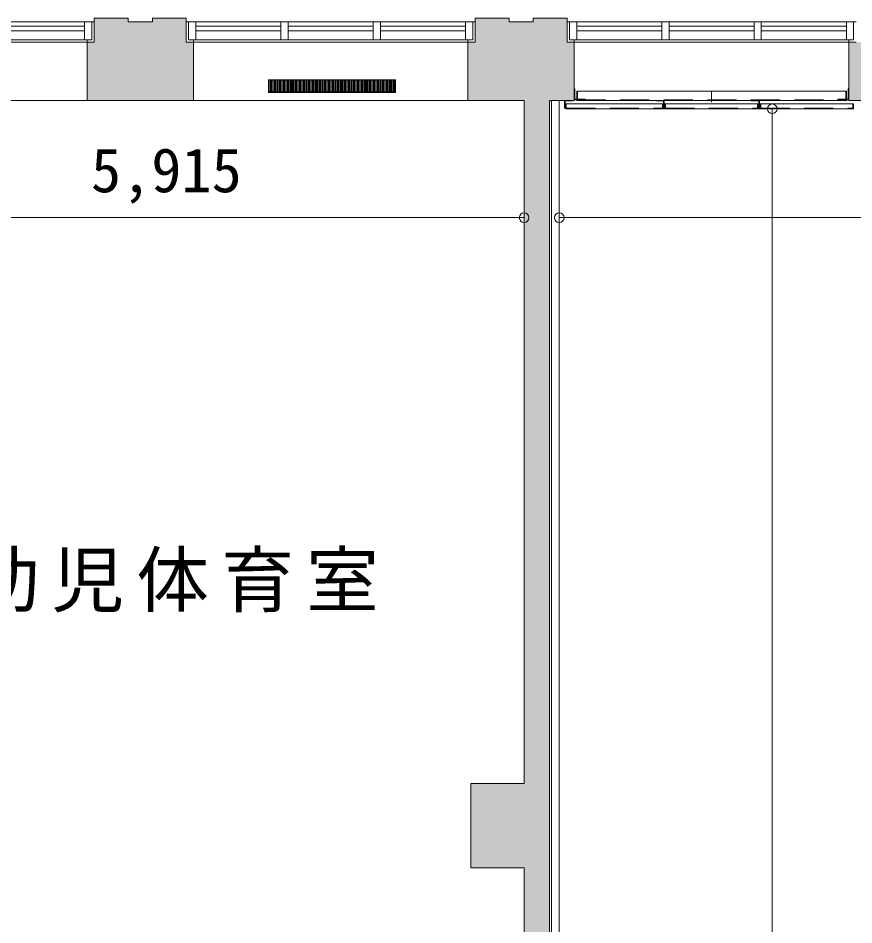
# Model space of a CAD drawing. Units: millimetres at full size, sheet at 1:200; details may follow other scales. Extents: x -41541 to 42058, y -39868 to 8614.
# Drawn here: x -2726 to 4186, y 1113 to 8614 of the extents above; entities that cross this region are included whole.
import ezdxf
from ezdxf.enums import TextEntityAlignment as Align

# ---------------------------------------------------------------- set-up
doc = ezdxf.new("R2010")
doc.units = ezdxf.units.MM
doc.header["$LTSCALE"] = 200
doc.header["$PDMODE"] = 32
doc.header["$PDSIZE"] = 80
doc.linetypes.add('DASHED1', pattern=[1.8, 1.2, -0.6])
for name, color, linetype, lineweight in [('0-1_躯体', 7, 'Continuous', 9), ('0-2_建具', 7, 'Continuous', 9), ('0-3_仕上', 7, 'Continuous', 9), ('0-6_寸法', 4, 'Continuous', 5)]:
    doc.layers.add(name, color=color, linetype=linetype, lineweight=lineweight)
doc.layers.add('0-4_室名', color=7, linetype='Continuous')
doc.styles.add('ＭＳ ゴシック', font='')
doc.styles.add('ＭＳ Ｐゴシック', font='')
doc.styles.get('ＭＳ ゴシック').set_extended_font_data('MS Gothic')
doc.styles.get('ＭＳ Ｐゴシック').set_extended_font_data('MS PGothic')

msp = doc.modelspace()

# ---------------------------------------------------------------- linework, layer by layer
at = {"layer": '0-1_躯体'}
for p, q in [((-2096.1, 8613.8), (-1816.1, 8613.8)), ((-2096.1, 8613.8), (-2096.1, 8413.8)), ((-1616.1, 8613.8), (-1336.1, 8613.8)), ((-1616.1, 8613.8), (-1616.1, 8583.8)), ((-1336.1, 8413.8), (-1336.1, 8613.8)), ((1053.9, 8613.8), (1333.9, 8613.8)), ((1053.9, 8613.8), (1053.9, 8413.8)), ((1533.9, 8613.8), (1813.9, 8613.8)), ((1533.9, 8613.8), (1533.9, 8583.8)), ((1813.9, 8613.8), (1813.9, 8413.8)), ((-2096.1, 8413.8), (-4486.1, 8413.8)), ((-2156.1, 7933.8), (-2156.1, 8413.8)), ((-1276.1, 7933.8), (-1276.1, 8413.8)), ((4143.9, 8413.8), (1814, 8413.8)), ((1873.9, 7933.8), (1873.9, 8413.8)), ((4143.9, 7933.8), (4143.9, 8413.8)), ((4143.9, 8413.8), (4203.9, 8413.8)), ((-4426.1, 7933.8), (993.9, 7933.8)), ((-1276.1, 7933.8), (-2156.1, 7933.8)), ((1458.9, 7933.8), (993.9, 7933.8)), ((1458.9, 2283.8), (1458.9, 7933.8)), ((1668.9, -1906.2), (1668.9, 7933.8)), ((1873.9, 7933.8), (1668.9, 7933.8)), ((1683.9, -1906.2), (1683.9, 7933.8)), ((1748.9, -1906.2), (1748.9, 7933.8)), ((5023.9, 7933.8), (4143.9, 7933.8)), ((1018.9, 2283.8), (1018.9, 1583.8)), ((1018.9, 2283.8), (1458.9, 2283.8)), ((1018.9, 1583.8), (1458.9, 1583.8)), ((1458.9, 163.8), (1458.9, 1583.8))]:
    msp.add_line(p, q, dxfattribs=at)
for points in [[(-1816.1, 8613.8), (-1816.1, 8583.8), (-1616.1, 8583.8)], [(1333.9, 8613.8), (1333.9, 8583.8), (1533.9, 8583.8)], [(993.9, 7933.8), (993.9, 8413.8), (1053.9, 8413.8)]]:
    msp.add_lwpolyline(points, dxfattribs=at)
at = {"layer": '0-1_躯体', "color": 9}
for points in [[(-1816.1, 8613.8), (-2096.1, 8613.8), (-1816.1, 8413.8), (-2096.1, 8413.8)], [(-1816.1, 8583.8), (-1816.1, 8413.8), (-1616.1, 8583.8), (-1616.1, 8413.8)], [(-1616.1, 8613.8), (-1616.1, 8413.8), (-1336.1, 8613.8), (-1336.1, 8413.8)], [(1053.9, 8613.8), (1053.9, 8583.8), (1333.9, 8613.8), (1333.9, 8583.8)], [(1053.9, 8393.8), (1813.9, 8393.8), (1053.9, 8583.8), (1813.9, 8583.8)], [(1533.9, 8613.8), (1533.9, 8583.8), (1814, 8613.8), (1814, 8583.8)], [(-1276.1, 8413.8), (-2156.1, 8413.8), (-1276.1, 7933.8), (-2156.1, 7933.8)], [(993.9, 8413.8), (993.9, 7933.8), (1873.9, 8413.8), (1873.9, 7933.8)], [(5023.9, 8413.8), (4143.9, 8413.8), (5023.9, 7933.8), (4143.9, 7933.8)], [(1458.9, 7933.8), (1458.9, -1906.2), (1668.9, 7933.8), (1668.9, -1906.2)], [(1018.9, 2283.8), (1018.9, 1583.8), (1458.9, 2283.8), (1458.9, 1583.8)]]:
    msp.add_solid(points, dxfattribs=at)
at = {"layer": '0-2_建具'}
for p, q in [((-4450.8, 8583.8), (-2096.2, 8583.8)), ((-2176.1, 8583.8), (-2176.1, 8433.8)), ((-2116.1, 8583.8), (-2116.1, 8433.8)), ((-2096.2, 8413.8), (-2096.2, 8583.8)), ((-1336.1, 8413.8), (-1336.1, 8583.8)), ((1018.6, 8583.8), (-1336.1, 8583.8)), ((-1316.1, 8583.8), (-1316.1, 8433.8)), ((-1256.1, 8583.8), (-1256.1, 8433.8)), ((-553.1, 8583.8), (-553.1, 8433.8)), ((-493.1, 8583.8), (-493.1, 8433.8)), ((210.2, 8583.8), (210.2, 8433.8)), ((270.2, 8583.8), (270.2, 8433.8)), ((973.9, 8583.8), (973.9, 8433.8)), ((1018.6, 8583.8), (1053.8, 8583.8)), ((1033.9, 8583.8), (1033.9, 8433.8)), ((1053.8, 8413.8), (1053.8, 8583.8)), ((1813.9, 8413.8), (1813.9, 8583.8)), ((4168.6, 8583.8), (1813.9, 8583.8)), ((1833.9, 8583.8), (1833.9, 8433.8)), ((1893.9, 8583.8), (1893.9, 8433.8)), ((2596.9, 8583.8), (2596.9, 8433.8)), ((2656.9, 8583.8), (2656.9, 8433.8)), ((3360.2, 8583.8), (3360.2, 8433.8)), ((3420.2, 8583.8), (3420.2, 8433.8)), ((4123.9, 8583.8), (4123.9, 8433.8)), ((4168.6, 8583.8), (4203.8, 8583.8)), ((4183.9, 8583.8), (4183.9, 8433.8)), ((-2176.1, 8546.3), (-2879.1, 8546.3)), ((-2176.1, 8508.8), (-2879.1, 8508.8)), ((-1256.1, 8546.3), (-553.1, 8546.3)), ((-1256.1, 8508.8), (-553.1, 8508.8)), ((210.2, 8546.3), (-493.1, 8546.3)), ((210.2, 8508.8), (-493.1, 8508.8)), ((973.9, 8546.3), (270.2, 8546.3)), ((973.9, 8508.8), (270.2, 8508.8)), ((1893.9, 8546.3), (2596.9, 8546.3)), ((1893.9, 8508.8), (2596.9, 8508.8)), ((3360.2, 8546.3), (2656.9, 8546.3)), ((3360.2, 8508.8), (2656.9, 8508.8)), ((4123.9, 8546.3), (3420.2, 8546.3)), ((4123.9, 8508.8), (3420.2, 8508.8)), ((-4486, 8413.8), (-2116.1, 8413.8)), ((-2116.1, 8433.8), (-4466.1, 8433.8)), ((-2156.2, 8433.8), (-2156.2, 8413.8)), ((-2096.2, 8413.8), (-2156.2, 8413.8)), ((-1336.1, 8413.8), (-1276.1, 8413.8)), ((-1316.1, 8433.8), (1033.9, 8433.8)), ((1053.8, 8413.8), (-1316.1, 8413.8)), ((-1276.1, 8433.8), (-1276.1, 8413.8)), ((993.9, 8413.8), (993.9, 8433.8)), ((1813.9, 8413.8), (1873.9, 8413.8)), ((1833.9, 8433.8), (4183.9, 8433.8)), ((4203.8, 8413.8), (1833.9, 8413.8)), ((1873.9, 8433.8), (1873.9, 8413.8)), ((4143.9, 8413.8), (4143.9, 8433.8)), ((1873.9, 8028.8), (1878.9, 8028.8)), ((1873.9, 7938.8), (1873.9, 8028.8)), ((1878.9, 7943.8), (1878.9, 8028.8)), ((4143.9, 8028.8), (4138.9, 8028.8)), ((4138.9, 7943.8), (4138.9, 8028.8)), ((4143.9, 7938.8), (4143.9, 8028.8)), ((1893.9, 8008.8), (4123.9, 8008.8)), ((1893.9, 7933.8), (1893.9, 8008.8)), ((3008.9, 7919.8), (3008.9, 8012.8)), ((4123.9, 7933.8), (4123.9, 8008.8)), ((1792.6, 7933.8), (1792.6, 7868.8)), ((1857.6, 7933.8), (1792.6, 7933.8)), ((1797.6, 7928.8), (1797.6, 7868.8)), ((1857.6, 7928.8), (1797.6, 7928.8)), ((1802.6, 7903.8), (2607.6, 7903.8)), ((1802.6, 7863.8), (1802.6, 7903.8)), ((1857.6, 7933.8), (1857.6, 7928.8)), ((1878.9, 7943.8), (1963.9, 7943.8)), ((1893.9, 7933.8), (4123.9, 7933.8)), ((2552.6, 7933.8), (2552.6, 7928.8)), ((2552.6, 7933.8), (2617.6, 7933.8)), ((2607.6, 7863.8), (2607.6, 7903.8)), ((2617.6, 7933.8), (2617.6, 7868.8)), ((2622.6, 7863.8), (2622.6, 7903.8)), ((2622.6, 7863.8), (2622.6, 7903.8)), ((2622.6, 7903.8), (3395.1, 7903.8)), ((3340.1, 7933.8), (3340.1, 7928.8)), ((3340.1, 7933.8), (3405.1, 7933.8)), ((3395.1, 7863.8), (3395.1, 7903.8)), ((3405.1, 7933.8), (3405.1, 7868.8)), ((3410.1, 7863.8), (3410.1, 7903.8)), ((3410.1, 7903.8), (4182.6, 7903.8)), ((4053.9, 7938.8), (4053.9, 7943.8)), ((4138.9, 7943.8), (4053.9, 7943.8)), ((4143.9, 7938.8), (4053.9, 7938.8)), ((4182.6, 7863.8), (4182.6, 7903.8)), ((1797.6, 7868.8), (1792.6, 7868.8)), ((1802.6, 7863.8), (4182.6, 7863.8)), ((2612.6, 7868.8), (2617.6, 7868.8)), ((3400.1, 7868.8), (3405.1, 7868.8))]:
    msp.add_line(p, q, dxfattribs=at)
at = {"layer": '0-2_建具', "linetype": 'DASHED1'}
for p, q in [((1898.9, 7943.8), (1898.9, 8008.8)), ((4118.9, 7944.1), (4118.9, 8008.8)), ((1807.6, 7868.8), (1807.6, 7903.8)), ((1893.9, 7938.8), (4123.9, 7938.8)), ((2602.6, 7868.8), (2602.6, 7903.8)), ((2627.6, 7868.8), (2627.6, 7903.8)), ((3390.1, 7868.8), (3390.1, 7903.8)), ((3415.1, 7868.8), (3415.1, 7903.8)), ((4177.6, 7868.8), (4177.6, 7903.8)), ((1807.6, 7868.8), (2602.6, 7868.8)), ((2627.6, 7868.8), (3390.1, 7868.8)), ((3415.1, 7868.8), (4177.6, 7868.8))]:
    msp.add_line(p, q, dxfattribs=at)
at = {"layer": '0-2_建具'}
for points in [[(1873.9, 7938.8), (1963.9, 7938.8), (1963.9, 7943.8)], [(2552.6, 7928.8), (2612.6, 7928.8), (2612.6, 7868.8)], [(3340.1, 7928.8), (3400.1, 7928.8), (3400.1, 7868.8)]]:
    msp.add_lwpolyline(points, dxfattribs=at)
at = {"layer": '0-3_仕上'}
for p, q in [((-656.1, 7998.8), (-656.1, 8103.8)), ((393.9, 8103.8), (-656.1, 8103.8)), ((-654.1, 8000.8), (-654.1, 8101.8)), ((391.9, 8101.8), (-654.1, 8101.8)), ((391.9, 8000.8), (391.9, 8101.8)), ((393.9, 7998.8), (393.9, 8103.8)), ((-652.1, 8002.8), (-652.1, 8099.8)), ((389.9, 8099.8), (-652.1, 8099.8)), ((-642.1, 8002.8), (-642.1, 8099.8)), ((-640.1, 8002.8), (-640.1, 8099.8)), ((-630.1, 8002.8), (-630.1, 8099.8)), ((-628.1, 8002.8), (-628.1, 8099.8)), ((-618.1, 8002.8), (-618.1, 8099.8)), ((-616.1, 8002.8), (-616.1, 8099.8)), ((-606.1, 8002.8), (-606.1, 8099.8)), ((-604.1, 8002.8), (-604.1, 8099.8)), ((-594.1, 8002.8), (-594.1, 8099.8)), ((-592.1, 8002.8), (-592.1, 8099.8)), ((-582.1, 8002.8), (-582.1, 8099.8)), ((-580.1, 8002.8), (-580.1, 8099.8)), ((-570.1, 8002.8), (-570.1, 8099.8)), ((-568.1, 8002.8), (-568.1, 8099.8)), ((-558.1, 8002.8), (-558.1, 8099.8)), ((-556.1, 8002.8), (-556.1, 8099.8)), ((-546.1, 8002.8), (-546.1, 8099.8)), ((-544.1, 8002.8), (-544.1, 8099.8)), ((-534.1, 8002.8), (-534.1, 8099.8)), ((-532.1, 8002.8), (-532.1, 8099.8)), ((-522.1, 8002.8), (-522.1, 8099.8)), ((-520.1, 8002.8), (-520.1, 8099.8)), ((-510.1, 8002.8), (-510.1, 8099.8)), ((-508.1, 8002.8), (-508.1, 8099.8)), ((-498.1, 8002.8), (-498.1, 8099.8)), ((-496.1, 8002.8), (-496.1, 8099.8)), ((-486.1, 8002.8), (-486.1, 8099.8)), ((-484.1, 8002.8), (-484.1, 8099.8)), ((-474.1, 8002.8), (-474.1, 8099.8)), ((-472.1, 8002.8), (-472.1, 8099.8)), ((-462.1, 8002.8), (-462.1, 8099.8)), ((-460.1, 8002.8), (-460.1, 8099.8)), ((-450.1, 8002.8), (-450.1, 8099.8)), ((-448.1, 8002.8), (-448.1, 8099.8)), ((-438.1, 8002.8), (-438.1, 8099.8)), ((-436.1, 8002.8), (-436.1, 8099.8)), ((-426.1, 8002.8), (-426.1, 8099.8)), ((-424.1, 8002.8), (-424.1, 8099.8)), ((-414.1, 8002.8), (-414.1, 8099.8)), ((-412.1, 8002.8), (-412.1, 8099.8)), ((-402.1, 8002.8), (-402.1, 8099.8)), ((-400.1, 8002.8), (-400.1, 8099.8)), ((-390.1, 8002.8), (-390.1, 8099.8)), ((-388.1, 8002.8), (-388.1, 8099.8)), ((-378.1, 8002.8), (-378.1, 8099.8)), ((-376.1, 8002.8), (-376.1, 8099.8)), ((-366.1, 8002.8), (-366.1, 8099.8)), ((-364.1, 8002.8), (-364.1, 8099.8)), ((-354.1, 8002.8), (-354.1, 8099.8)), ((-352.1, 8002.8), (-352.1, 8099.8)), ((-342.1, 8002.8), (-342.1, 8099.8)), ((-340.1, 8002.8), (-340.1, 8099.8)), ((-330.1, 8002.8), (-330.1, 8099.8)), ((-328.1, 8002.8), (-328.1, 8099.8)), ((-318.1, 8002.8), (-318.1, 8099.8)), ((-316.1, 8002.8), (-316.1, 8099.8)), ((-306.1, 8002.8), (-306.1, 8099.8)), ((-304.1, 8002.8), (-304.1, 8099.8)), ((-294.1, 8002.8), (-294.1, 8099.8)), ((-292.1, 8002.8), (-292.1, 8099.8)), ((-282.1, 8002.8), (-282.1, 8099.8)), ((-280.1, 8002.8), (-280.1, 8099.8)), ((-270.1, 8002.8), (-270.1, 8099.8)), ((-268.1, 8002.8), (-268.1, 8099.8)), ((-258.1, 8002.8), (-258.1, 8099.8)), ((-256.1, 8002.8), (-256.1, 8099.8)), ((-246.1, 8002.8), (-246.1, 8099.8)), ((-244.1, 8002.8), (-244.1, 8099.8)), ((-234.1, 8002.8), (-234.1, 8099.8)), ((-232.1, 8002.8), (-232.1, 8099.8)), ((-222.1, 8002.8), (-222.1, 8099.8)), ((-220.1, 8002.8), (-220.1, 8099.8)), ((-210.1, 8002.8), (-210.1, 8099.8)), ((-208.1, 8002.8), (-208.1, 8099.8)), ((-198.1, 8002.8), (-198.1, 8099.8)), ((-196.1, 8002.8), (-196.1, 8099.8)), ((-186.1, 8002.8), (-186.1, 8099.8)), ((-184.1, 8002.8), (-184.1, 8099.8)), ((-174.1, 8002.8), (-174.1, 8099.8)), ((-172.1, 8002.8), (-172.1, 8099.8)), ((-162.1, 8002.8), (-162.1, 8099.8)), ((-160.1, 8002.8), (-160.1, 8099.8)), ((-150.1, 8002.8), (-150.1, 8099.8)), ((-148.1, 8002.8), (-148.1, 8099.8)), ((-138.1, 8002.8), (-138.1, 8099.8)), ((-136.1, 8002.8), (-136.1, 8099.8)), ((-126.1, 8002.8), (-126.1, 8099.8)), ((-124.1, 8002.8), (-124.1, 8099.8)), ((-114.1, 8002.8), (-114.1, 8099.8)), ((-112.1, 8002.8), (-112.1, 8099.8)), ((-102.1, 8002.8), (-102.1, 8099.8)), ((-100.1, 8002.8), (-100.1, 8099.8)), ((-90.1, 8002.8), (-90.1, 8099.8)), ((-88.1, 8002.8), (-88.1, 8099.8)), ((-78.1, 8002.8), (-78.1, 8099.8)), ((-76.1, 8002.8), (-76.1, 8099.8)), ((-66.1, 8002.8), (-66.1, 8099.8)), ((-64.1, 8002.8), (-64.1, 8099.8)), ((-54.1, 8002.8), (-54.1, 8099.8)), ((-52.1, 8002.8), (-52.1, 8099.8)), ((-42.1, 8002.8), (-42.1, 8099.8)), ((-40.1, 8002.8), (-40.1, 8099.8)), ((-30.1, 8002.8), (-30.1, 8099.8)), ((-28.1, 8002.8), (-28.1, 8099.8)), ((-18.1, 8002.8), (-18.1, 8099.8)), ((-16.1, 8002.8), (-16.1, 8099.8)), ((-6.1, 8002.8), (-6.1, 8099.8)), ((-4.1, 8002.8), (-4.1, 8099.8)), ((5.9, 8002.8), (5.9, 8099.8)), ((7.9, 8002.8), (7.9, 8099.8)), ((17.9, 8002.8), (17.9, 8099.8)), ((19.9, 8002.8), (19.9, 8099.8)), ((29.9, 8002.8), (29.9, 8099.8)), ((31.9, 8002.8), (31.9, 8099.8)), ((41.9, 8002.8), (41.9, 8099.8)), ((43.9, 8002.8), (43.9, 8099.8)), ((53.9, 8002.8), (53.9, 8099.8)), ((55.9, 8002.8), (55.9, 8099.8)), ((65.9, 8002.8), (65.9, 8099.8)), ((67.9, 8002.8), (67.9, 8099.8)), ((77.9, 8002.8), (77.9, 8099.8)), ((79.9, 8002.8), (79.9, 8099.8)), ((89.9, 8002.8), (89.9, 8099.8)), ((91.9, 8002.8), (91.9, 8099.8)), ((101.9, 8002.8), (101.9, 8099.8)), ((103.9, 8002.8), (103.9, 8099.8)), ((113.9, 8002.8), (113.9, 8099.8)), ((115.9, 8002.8), (115.9, 8099.8)), ((125.9, 8002.8), (125.9, 8099.8)), ((127.9, 8002.8), (127.9, 8099.8)), ((137.9, 8002.8), (137.9, 8099.8)), ((139.9, 8002.8), (139.9, 8099.8)), ((149.9, 8002.8), (149.9, 8099.8)), ((151.9, 8002.8), (151.9, 8099.8)), ((161.9, 8002.8), (161.9, 8099.8)), ((163.9, 8002.8), (163.9, 8099.8)), ((173.9, 8002.8), (173.9, 8099.8)), ((175.9, 8002.8), (175.9, 8099.8)), ((185.9, 8002.8), (185.9, 8099.8)), ((187.9, 8002.8), (187.9, 8099.8)), ((197.9, 8002.8), (197.9, 8099.8)), ((199.9, 8002.8), (199.9, 8099.8)), ((209.9, 8002.8), (209.9, 8099.8)), ((211.9, 8002.8), (211.9, 8099.8)), ((221.9, 8002.8), (221.9, 8099.8)), ((223.9, 8002.8), (223.9, 8099.8)), ((233.9, 8002.8), (233.9, 8099.8)), ((235.9, 8002.8), (235.9, 8099.8)), ((245.9, 8002.8), (245.9, 8099.8)), ((247.9, 8002.8), (247.9, 8099.8)), ((257.9, 8002.8), (257.9, 8099.8)), ((259.9, 8002.8), (259.9, 8099.8)), ((269.9, 8002.8), (269.9, 8099.8)), ((271.9, 8002.8), (271.9, 8099.8)), ((281.9, 8002.8), (281.9, 8099.8)), ((283.9, 8002.8), (283.9, 8099.8)), ((293.9, 8002.8), (293.9, 8099.8)), ((295.9, 8002.8), (295.9, 8099.8)), ((305.9, 8002.8), (305.9, 8099.8)), ((307.9, 8002.8), (307.9, 8099.8)), ((317.9, 8002.8), (317.9, 8099.8)), ((319.9, 8002.8), (319.9, 8099.8)), ((329.9, 8002.8), (329.9, 8099.8)), ((331.9, 8002.8), (331.9, 8099.8)), ((341.9, 8002.8), (341.9, 8099.8)), ((343.9, 8002.8), (343.9, 8099.8)), ((353.9, 8002.8), (353.9, 8099.8)), ((355.9, 8002.8), (355.9, 8099.8)), ((365.9, 8002.8), (365.9, 8099.8)), ((367.9, 8002.8), (367.9, 8099.8)), ((377.9, 8002.8), (377.9, 8099.8)), ((379.9, 8002.8), (379.9, 8099.8)), ((389.9, 8002.8), (389.9, 8099.8)), ((393.9, 7998.8), (-656.1, 7998.8)), ((391.9, 8000.8), (-654.1, 8000.8)), ((389.9, 8002.8), (-652.1, 8002.8))]:
    msp.add_line(p, q, dxfattribs=at)
at = {"layer": '0-6_寸法'}
for p, q in [((3510.7, 7863.8), (3383.8, 7863.8)), ((3510.7, 7863.8), (3510.7, -7606.2)), ((1748.9, 6963.4), (1748.9, 7018.5)), ((1748.9, 6963.4), (10524.4, 6963.4))]:
    msp.add_line(p, q, dxfattribs=at)
msp.add_lwpolyline([(-4456.1, 6963.4), (1458.9, 6963.4), (1458.9, 7018.5)], dxfattribs=at)
for p in [(3510.7, 7863.8), (1458.9, 6963.4), (1748.9, 6963.4)]:
    msp.add_point(p, dxfattribs=at)

# ---------------------------------------------------------------- texts
at = {"layer": '0-4_室名', "insert": (-3152.1, 3696.8), "char_height": 439.9, "attachment_point": 7, "style": 'ＭＳ Ｐゴシック'}
msp.add_mtext('\\T1.17;幼児体育室', dxfattribs=at)
at = {"layer": '0-6_寸法', "style": 'ＭＳ ゴシック'}
msp.add_text('5,915', height=366.6, dxfattribs=at).set_placement((-2123.6, 7063.4), align=Align.BOTTOM_LEFT)

doc.saveas('drawing.dxf')
